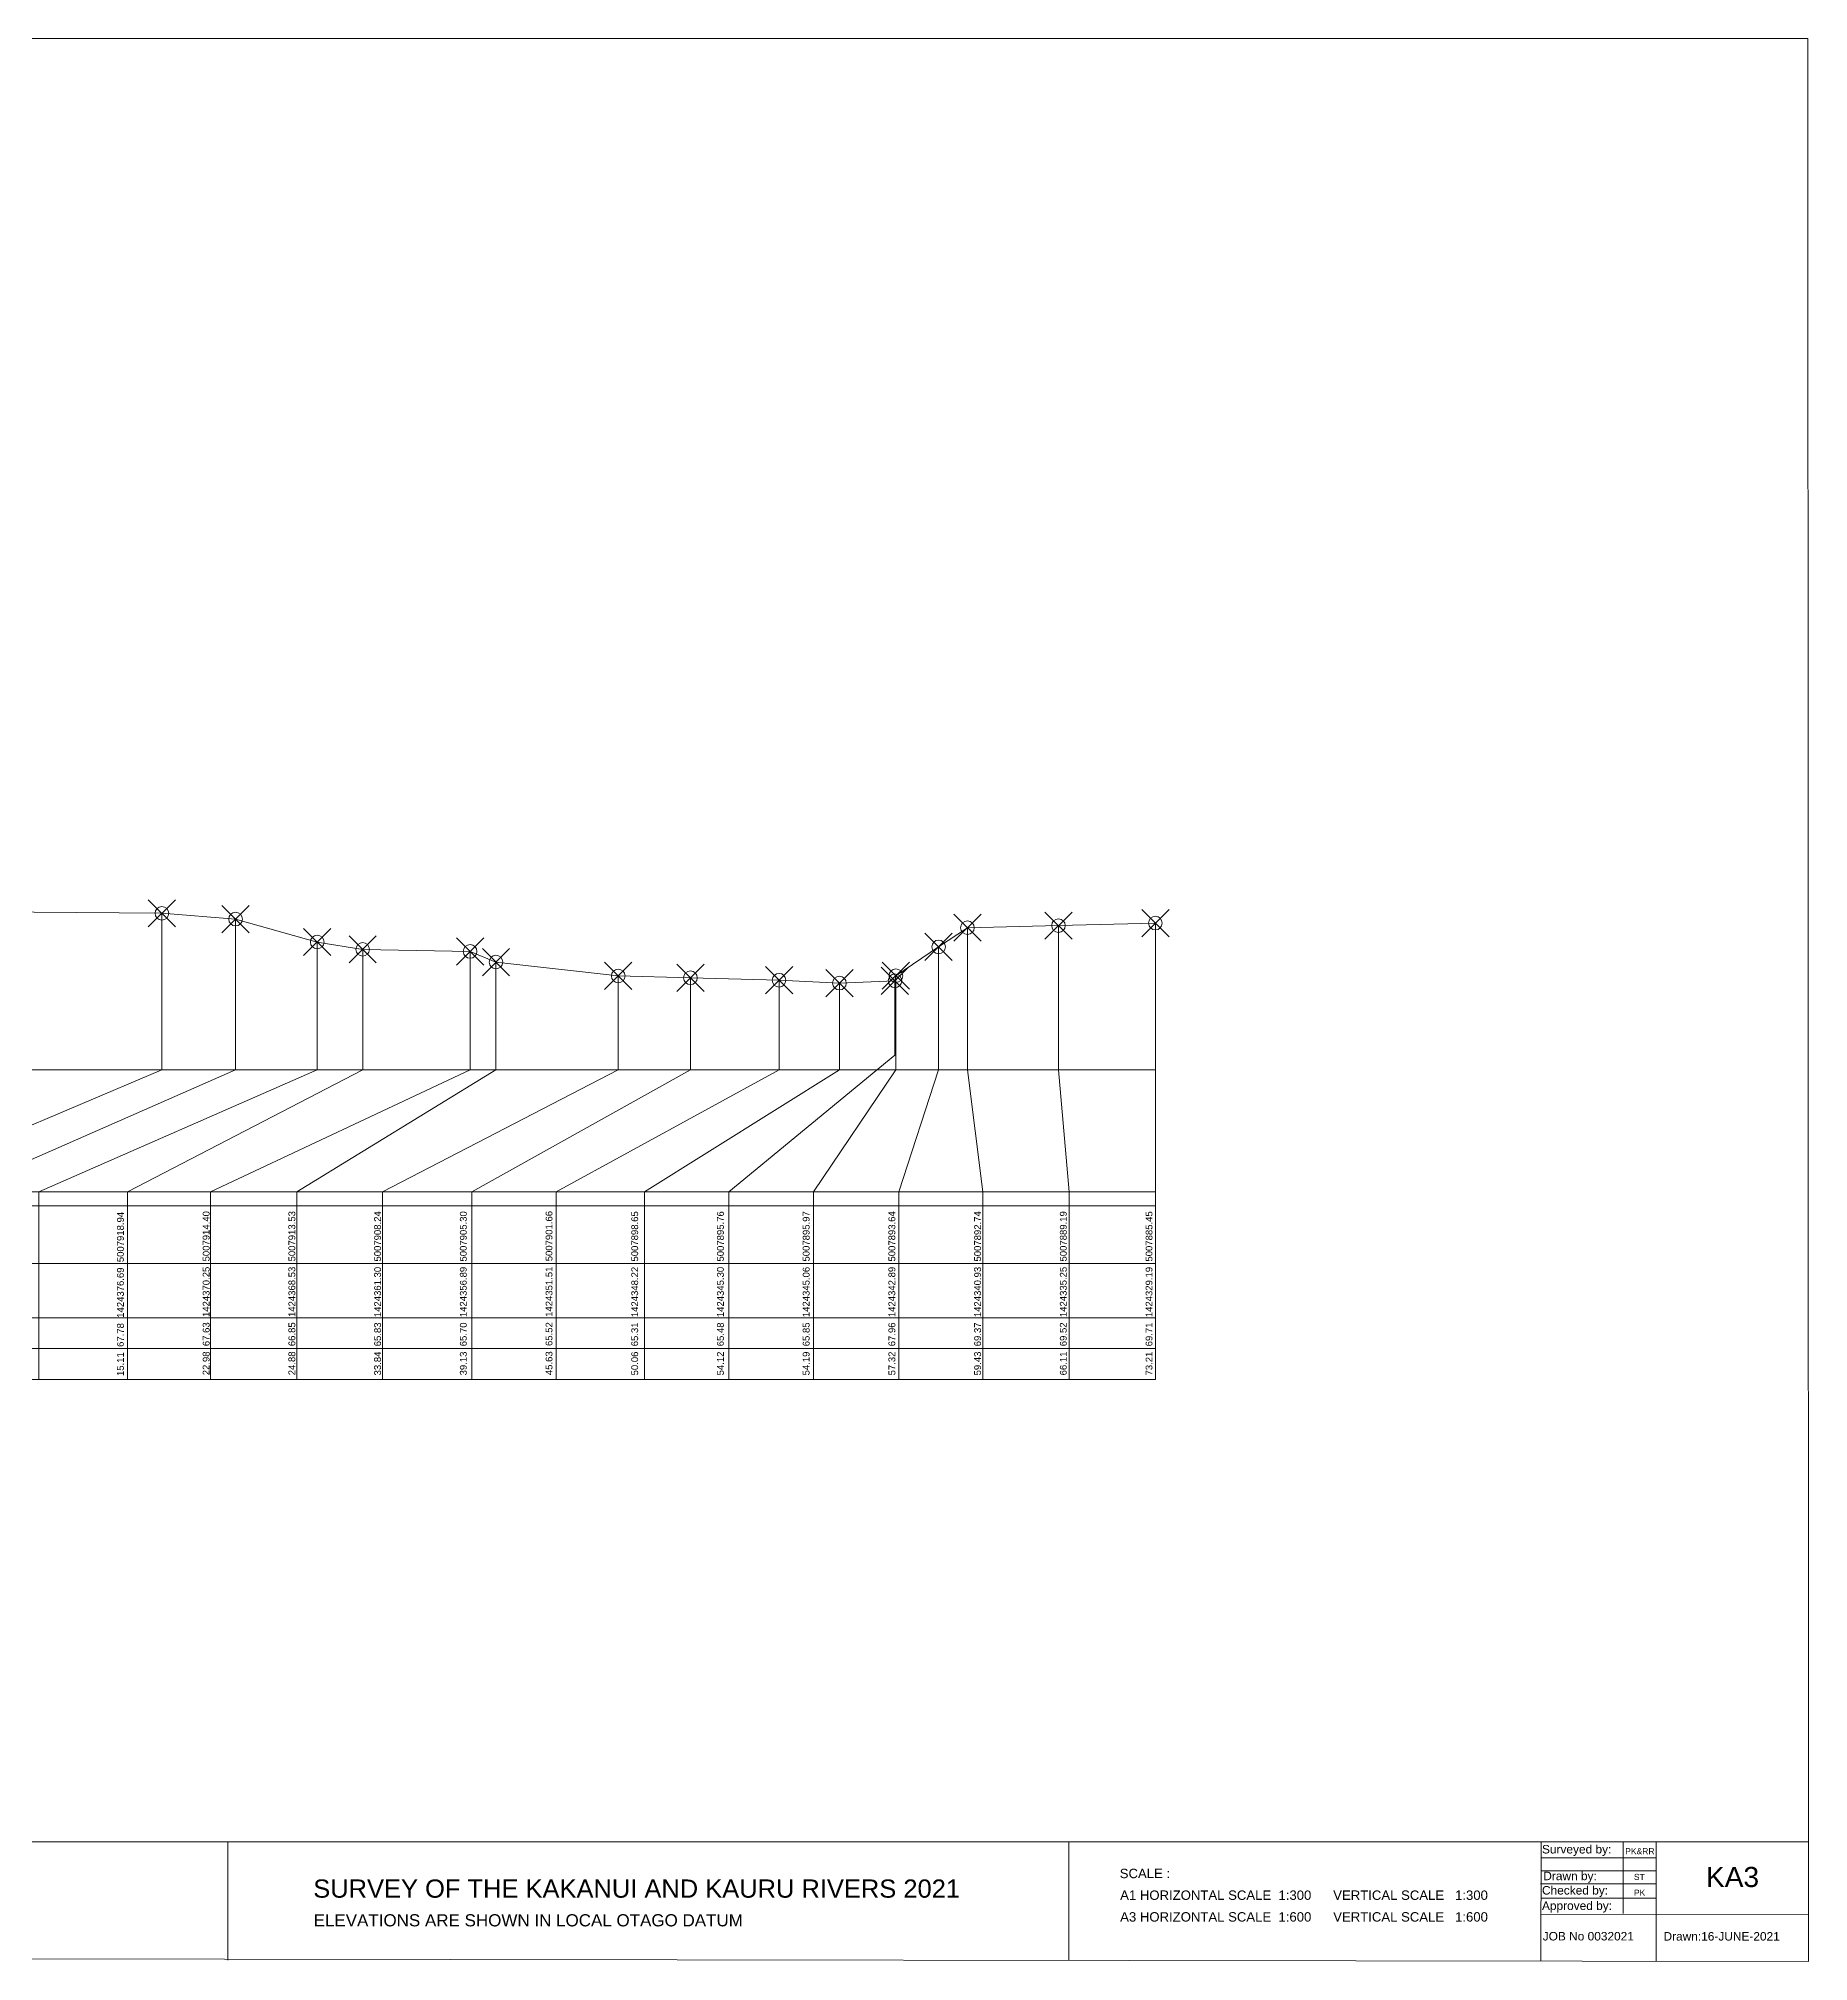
# Model space of a CAD drawing. Header units: millimetres. Extents: x -1945041 to 271067, y -218757 to 1425286130.
# Drawn here: x -488680 to -358937, y -6441 to 134572 of the extents above; entities that cross this region are included whole.
import ezdxf

# ---------------------------------------------------------------- set-up
doc = ezdxf.new("R2010")
doc.units = ezdxf.units.MM
doc.header["$PDMODE"] = 35
doc.header["$PDSIZE"] = 1000
doc.styles.get("Standard").update_dxf_attribs({"font": 'arial.ttf'})

# ---------------------------------------------------------------- blocks, each defined once
blk = doc.blocks.new('GeomaticsNZ TITLE BLOCK')
at = {"color": 7, "linetype": 'Continuous', "lineweight": 0}
for p, q in [((0, 1579.2), (2363.4, 1579.2)), ((2363.4, 1579.2), (2364, 94.9)), ((2364, 94.9), (0, 94.9)), ((15.9, 94.9), (2364, 94.9)), ((2364, 94.9), (382.6, 94.9)), ((1063.4, 94.9), (1063.4, -2.4)), ((1755.4, 94.9), (1755.4, -2.6)), ((2143.9, 94.9), (2143.7, -3)), ((2143.9, 81.9), (2238.6, 81.7)), ((2211.5, 94.9), (2211.5, 36.1)), ((2238.6, 94.8), (2238.6, -3.2)), ((2364, -3.5), (2364, 94.9)), ((2143.9, 71), (2238.6, 71)), ((2143.6, 60.4), (2238.6, 60.4)), ((2143.8, 48.6), (2238.6, 48.6)), ((2143.8, 35.4), (2364, 35.3)), ((0, 0), (2364, -3.5))]:
    blk.add_line(p, q, dxfattribs=at)
for s, p in [('PK&RR', (2213.2, 84.8)), ('ST', (2220.3, 63.6)), ('PK', (2220.4, 50.6))]:
    blk.add_text(s, height=5, dxfattribs=at).set_placement(p)
at = {"color": 7, "linetype": 'Continuous', "lineweight": 0, "attachment_point": 1}
for s, insert, char_height in [('{\\C256;Surveyed by:}', (2144.7, 92.4), 7), ('{\\C256;SURVEY OF THE KAKANUI AND KAURU RIVERS 2021}', (1133.8, 64), 15), ('{\\C256;Drawn by:}', (2145.8, 70.4), 7), ('{\\C256;Checked by:}', (2144.7, 58.6), 7), ('{\\C256;ELEVATIONS ARE SHOWN IN LOCAL OTAGO DATUM}', (1134.1, 35.4), 10), ('{\\C256;Approved by:}', (2144.7, 45.9), 7), ('{\\C256;JOB No 0032021}', (2145.3, 20.8), 7), ('{\\C256;Drawn:16-JUNE-2021}', (2244.7, 20.7), 7)]:
    blk.add_mtext_dynamic_manual_height_columns(s, width=3535.727, gutter_width=159, heights=[0], dxfattribs=dict(at, insert=insert, char_height=char_height))

msp = doc.modelspace()

# ---------------------------------------------------------------- linework, layer by layer
at = {"linetype": 'Continuous', "lineweight": 0}
for p, q in [((-479634, 70421), (-479634, 58944)), ((-474236, 69996), (-474236, 58944)), ((-420592, 69368), (-420592, 58944)), ((-413914, 69518), (-413914, 58944)), ((-406813, 69708), (-406813, 36248)), ((-468251, 68317), (-468251, 58944)), ((-464917, 67779), (-464917, 58944)), ((-422699, 67958), (-422699, 58944)), ((-457044, 67629), (-457044, 58944)), ((-455145, 66849), (-455145, 58944)), ((-446186, 65829), (-446186, 58944)), ((-440890, 65698), (-440890, 58944)), ((-434397, 65518), (-434397, 58944)), ((-429967, 65308), (-429967, 58944)), ((-425900, 65478), (-425900, 60023)), ((-425833, 65848), (-425833, 58944)), ((-425900, 60023), (-438067, 50000)), ((-514338, 58944), (-406813, 58944)), ((-479634, 58944), (-500801, 50000)), ((-474236, 58944), (-494593, 50000)), ((-468251, 58944), (-488662, 50000)), ((-464917, 58944), (-482164, 50000)), ((-457044, 58944), (-476060, 50000)), ((-455145, 58944), (-469744, 50000)), ((-446186, 58944), (-463469, 50000)), ((-440890, 58944), (-456922, 50000)), ((-434397, 58944), (-450730, 50000)), ((-429967, 58944), (-444259, 50000)), ((-425833, 58944), (-431875, 50000)), ((-422699, 58944), (-425626, 50000)), ((-420592, 58944), (-419461, 50000)), ((-413914, 58944), (-413124, 50000)), ((-534526, 50000), (-406813, 50000)), ((-534526, 50000), (-406813, 50000)), ((-488662, 36248), (-488662, 50000)), ((-482164, 36248), (-482164, 50000)), ((-476060, 36248), (-476060, 50000)), ((-469744, 36248), (-469744, 50000)), ((-463469, 36248), (-463469, 50000)), ((-456922, 36248), (-456922, 50000)), ((-450730, 36248), (-450730, 50000)), ((-444259, 36248), (-444259, 50000)), ((-438067, 36248), (-438067, 50000)), ((-431875, 36248), (-431875, 50000)), ((-425626, 36248), (-425626, 50000)), ((-419461, 36248), (-419461, 50000)), ((-413124, 36248), (-413124, 50000)), ((-534526, 36248), (-406813, 36248))]:
    msp.add_line(p, q, dxfattribs=at)
at = {"color": 4, "linetype": 'Continuous', "lineweight": 0}
msp.add_line((-528487, 50000), (-406813, 50000), dxfattribs=at)
at = {"color": 7, "linetype": 'Continuous', "lineweight": 0}
for p, q in [((-534526, 48982), (-406813, 48982)), ((-534526, 44746), (-406813, 44746)), ((-534526, 40754), (-406813, 40754)), ((-534526, 38513), (-406813, 38513)), ((-534526, 36248), (-406813, 36248))]:
    msp.add_line(p, q, dxfattribs=at)
at = {"color": 1, "linetype": 'Continuous', "lineweight": 0}
msp.add_lwpolyline([(-514338, 70070), (-495261, 70550), (-479634, 70421), (-474236, 69996), (-468251, 68317), (-464917, 67779), (-457044, 67629), (-455145, 66849), (-446186, 65829), (-440890, 65698), (-434397, 65518), (-429967, 65308), (-425900, 65478), (-425833, 65848), (-422699, 67958), (-420592, 69368), (-413914, 69518), (-406813, 69708)], dxfattribs=at)
at = {"linetype": 'Continuous', "lineweight": 0}
for p in [(-479634, 70421), (-474236, 69996), (-413914, 69518), (-406813, 69708), (-468251, 68317), (-420592, 69368), (-464917, 67779), (-457044, 67629), (-455145, 66849), (-422699, 67958), (-446186, 65829), (-440890, 65698), (-434397, 65518), (-429967, 65308), (-425900, 65478), (-425833, 65848)]:
    msp.add_point(p, dxfattribs=at)

# ---------------------------------------------------------------- block references
at = {"color": 7, "linetype": 'Continuous', "lineweight": 0, "xscale": 89.09201059682493, "yscale": 89.09201059682493, "zscale": 89.09201059682493}
msp.add_blockref('GeomaticsNZ TITLE BLOCK', (-569550, -6125), dxfattribs=at)

# ---------------------------------------------------------------- texts
at = {"linetype": 'Continuous', "lineweight": 0}
for s, p in [('15.11  67.78  1424376.69  5007918.94', (-482422, 36491)), ('22.98  67.63  1424370.25  5007914.40', (-476139, 36547)), ('24.88  66.85  1424368.53  5007913.53', (-469857, 36547)), ('33.84  65.83  1424361.30  5007908.24', (-463574, 36538)), ('39.13  65.70  1424356.89  5007905.30', (-457291, 36538)), ('45.63  65.52  1424351.51  5007901.66', (-451008, 36558)), ('50.06  65.31  1424348.22  5007898.65', (-444726, 36538)), ('54.12  65.48  1424345.30  5007895.76', (-438443, 36538)), ('54.19  65.85  1424345.06  5007895.97', (-432160, 36538)), ('57.32  67.96  1424342.89  5007893.64', (-425878, 36538)), ('59.43  69.37  1424340.93  5007892.74', (-419595, 36538)), ('66.11  69.52  1424335.25  5007889.19', (-413312, 36541)), ('73.21  69.71  1424329.19  5007885.45', (-407029, 36534))]:
    msp.add_text(s, height=500, rotation=90, dxfattribs=at).set_placement(p)
at = {"color": 7, "linetype": 'Continuous', "lineweight": 0}
for s, height, p in [('SCALE :  ', 688.9, (-409425, -327)), ('KA3', 1476.3, (-366457, -977)), ('A1 HORIZONTAL SCALE  1:300      VERTICAL SCALE   1:300 ', 688.92, (-409393, -1919)), ('A3 HORIZONTAL SCALE  1:600      VERTICAL SCALE   1:600', 688.92, (-409393, -3511))]:
    msp.add_text(s, height=height, dxfattribs=at).set_placement(p)

doc.saveas('drawing.dxf')
